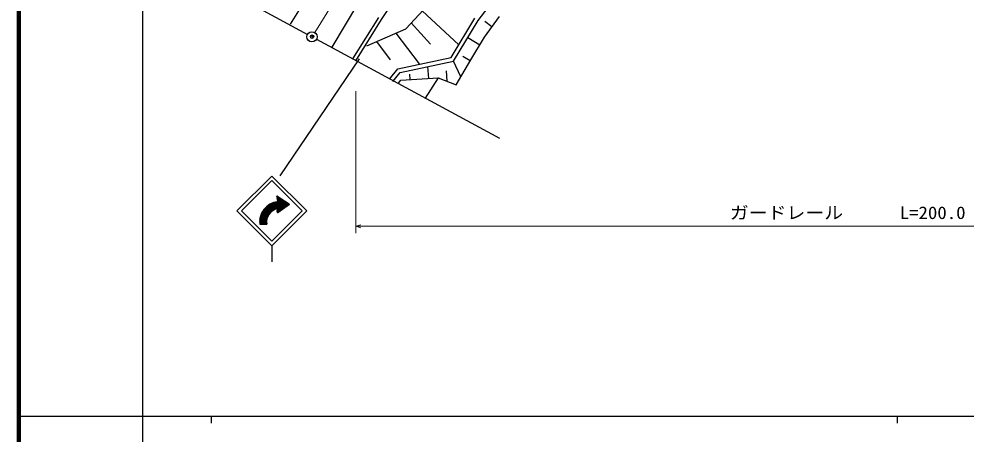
# Model space of a CAD drawing. Units: millimetres, scale not verified. Extents: x 40000 to 680000, y 20000 to 380000.
# Drawn here: x 40000 to 178032, y 202409 to 262841 of the extents above; entities that cross this region are included whole.
import ezdxf
from ezdxf.enums import TextEntityAlignment as Align

# ---------------------------------------------------------------- set-up
doc = ezdxf.new("R2010")
doc.units = ezdxf.units.MM
doc.header["$LTSCALE"] = 1000
doc.header["$PDMODE"] = 32
doc.header["$PDSIZE"] = 500
doc.linetypes.add('CHAIN', pattern=[18.5, 12, -1.5, 3.5, -1.5])
for name, color, linetype, lineweight in [('M-BGD', 7, 'Continuous', 25), ('M-BMK', 2, 'CHAIN', 13), ('M-BMK-OTRS', 5, 'Continuous', 25), ('M-BMK-SRVR', 3, 'Continuous', 25), ('M-STR-HTXT', 7, 'Continuous', 13), ('M-STR-STRC', 7, 'Continuous', 25), ('M-TTL', 2, 'Continuous', 140), ('M-TTL-BAND', 7, 'Continuous', 25)]:
    doc.layers.add(name, color=color, linetype=linetype, lineweight=lineweight)
doc.layers.add('M-OTRS', color=6, linetype='Continuous')
doc.styles.add('ＭＳ ゴシック', font='')
doc.styles.get('ＭＳ ゴシック').set_extended_font_data('MS Gothic')

msp = doc.modelspace()

# ---------------------------------------------------------------- hatches: boundary and pattern name
at = {"layer": 'M-STR-STRC'}
h = msp.add_hatch(dxfattribs=at)
h.set_pattern_fill('USER', color=256, style=0, pattern_type=2)
h.set_pattern_definition([(115.8225, (76110, 233588), (-90.0148, -43.5584), [])])
h.paths.add_polyline_path([(75094, 232982), (76111, 232982), (76110, 233588), (76340, 234250), (76929, 234893), (77324, 235103), (77690, 235207), (77633, 234748), (77741, 234684), (79454, 235897), (77668, 237040), (77563, 236970), (77690, 236226), (76949, 236039), (76184, 235595), (75739, 235152), (75331, 234484), (75150, 233939), (75089, 233539)])

# ---------------------------------------------------------------- linework, layer by layer
at = {"layer": 'M-BGD'}
for p, q in [((79578, 262076), (83561, 268539)), ((106940, 262639), (111517, 268670)), ((92852, 262782), (94706, 265535)), ((85657, 258727), (89404, 265004)), ((96363, 261389), (99588, 264873)), ((98782, 264002), (104093, 259086)), ((88682, 257014), (92432, 263054)), ((89107, 256750), (92852, 262782)), ((102972, 257229), (106443, 262977)), ((103351, 256696), (106940, 262639)), ((107853, 260180), (110024, 263209)), ((108939, 261694), (107883, 262451)), ((90680, 258936), (96363, 261389)), ((97169, 262260), (99976, 259169)), ((92101, 259549), (94097, 256912)), ((94943, 260775), (98313, 256318)), ((107162, 259027), (105398, 260086)), ((105850, 256889), (107853, 260180)), ((95219, 255603), (102972, 257229)), ((103704, 253264), (105850, 256889)), ((105778, 256722), (104716, 257359)), ((94026, 254085), (95219, 255603)), ((95556, 255060), (103351, 256696)), ((99727, 254194), (99606, 255910)), ((104395, 254416), (103351, 256696)), ((94498, 253714), (95556, 255060)), ((95666, 253908), (101080, 254289)), ((97020, 254003), (96963, 254810)), ((101080, 254289), (99220, 251332)), ((101080, 254289), (103704, 253264)), ((102392, 253776), (102292, 255309)), ((95332, 253502), (95666, 253908))]:
    msp.add_line(p, q, dxfattribs=at)
at = {"layer": 'M-BMK'}
msp.add_lwpolyline([(83102, 260882), (85744, 265114)], dxfattribs=at)
at = {"layer": 'M-BMK-OTRS'}
for p, q in [((60280, 272369), (82046, 260602)), ((83366, 259888), (110051, 245462))]:
    msp.add_line(p, q, dxfattribs=at)
at = {"layer": 'M-BMK-SRVR'}
msp.add_circle((82706, 260245), 746, dxfattribs=at)
at = {"layer": 'M-OTRS'}
msp.add_point((82719, 260264), dxfattribs=at)
at = {"layer": 'M-STR-HTXT'}
for p, q in [((89091, 252311), (89091, 231663)), ((89091, 232663), (225744, 232663))]:
    msp.add_line(p, q, dxfattribs=at)
msp.add_lwpolyline([(89841, 232447), (89091, 232663), (89841, 232876)], dxfattribs=at)
at = {"layer": 'M-STR-STRC'}
for p, q in [((89573, 257034), (78018, 240008)), ((76864, 239977), (71773, 234886)), ((76864, 239298), (72452, 234886)), ((81955, 234886), (76864, 239977)), ((81277, 234886), (76864, 239298)), ((77563, 236970), (77690, 236226)), ((77668, 237040), (79454, 235897)), ((76864, 229795), (71773, 234886)), ((76864, 230473), (72452, 234886)), ((76864, 229795), (81955, 234886)), ((76864, 230473), (81277, 234886)), ((77633, 234748), (77690, 235207)), ((77741, 234684), (79454, 235897)), ((75094, 232982), (76111, 232982)), ((76864, 229795), (76864, 227477))]:
    msp.add_line(p, q, dxfattribs=at)
for centre, radius, start, end in [((78035, 233289), 2957, 96.70319, 185.95551), ((77631, 236982), 69, 57.38077, 189.69095), ((78035, 233289), 1948, 100.20398, 189.06003), ((77701, 234740), 69, 172.87497, 305.31122)]:
    msp.add_arc(centre, radius, start, end, dxfattribs=at)
at = {"layer": 'M-TTL'}
msp.add_line((40000, 380000), (40000, 20000), dxfattribs=at)
at = {"layer": 'M-TTL-BAND'}
for p, q in [((58000, 370000), (58000, 20000)), ((40000, 205000), (579000, 205000)), ((68000, 205000), (68000, 204000)), ((168000, 205000), (168000, 204000))]:
    msp.add_line(p, q, dxfattribs=at)

# ---------------------------------------------------------------- texts
at = {"layer": 'M-STR-HTXT', "style": 'ＭＳ ゴシック', "width": 1.1}
msp.add_text('ガードレール\u3000\u3000\u3000L=200.0', height=1833, dxfattribs=at).set_placement((143607, 233163), align=Align.BOTTOM_LEFT)

doc.saveas('drawing.dxf')
